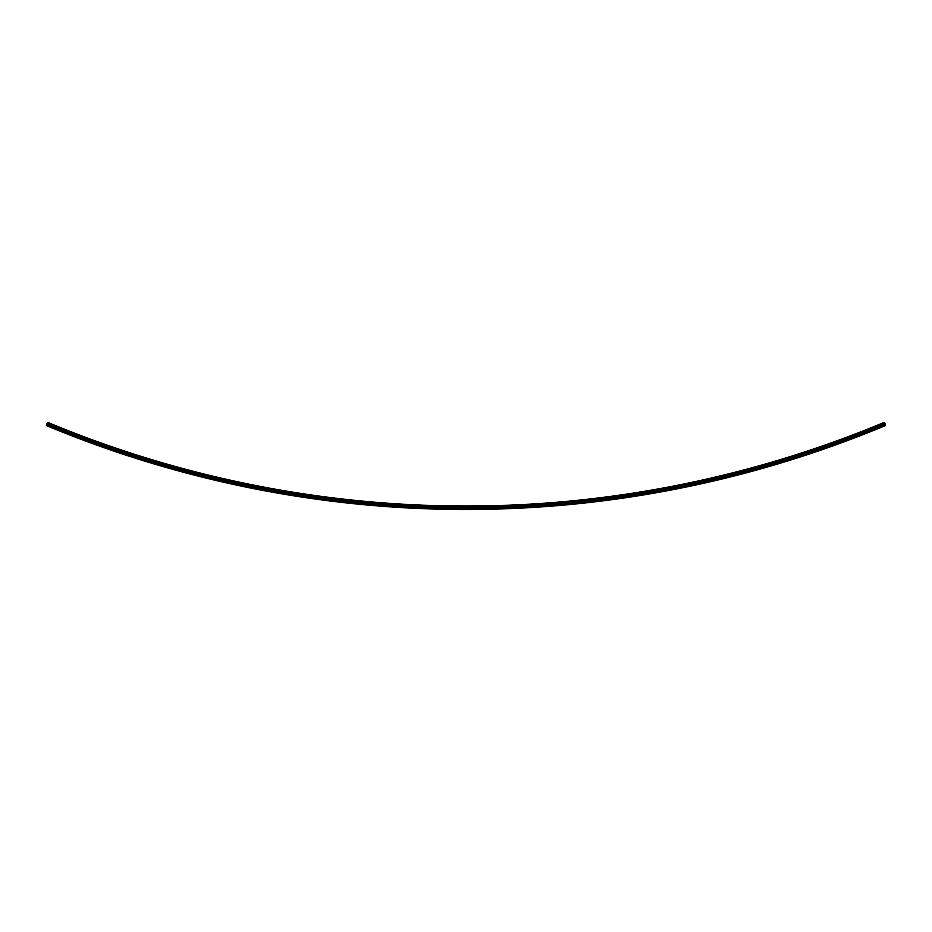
<?xml version="1.0" encoding="UTF-8"?>
<svg xmlns="http://www.w3.org/2000/svg" width="932" height="932" viewBox="0 0 932 932"><rect width="100%" height="100%" fill="white"/><g stroke="black" fill="none" stroke-linecap="round" stroke-linejoin="round"><path stroke-width="1.4" d="M884.526 423.21A1088.122 1088.122 0 0 1 47.474 423.21M885.167 424.922A1089.881 1089.881 0 0 1 46.833 424.922M885.295 425.248A1090.207 1090.207 0 0 1 46.705 425.248M885.016 424.514A1089.461 1089.461 0 0 1 46.984 424.514M884.841 424.06A1088.995 1088.995 0 0 1 47.159 424.06M884.678 423.617A1088.541 1088.541 0 0 1 47.322 423.617M884.398 422.883A1087.784 1087.784 0 0 1 47.602 422.883M884.317 422.674A1087.574 1087.574 0 0 1 47.683 422.674M47.707 422.604L46.6 425.528A1090.417 1090.417 0 0 0 885.365 425.446L884.293 422.604A1087.504 1087.504 0 0 1 47.707 422.604"/></g></svg>
